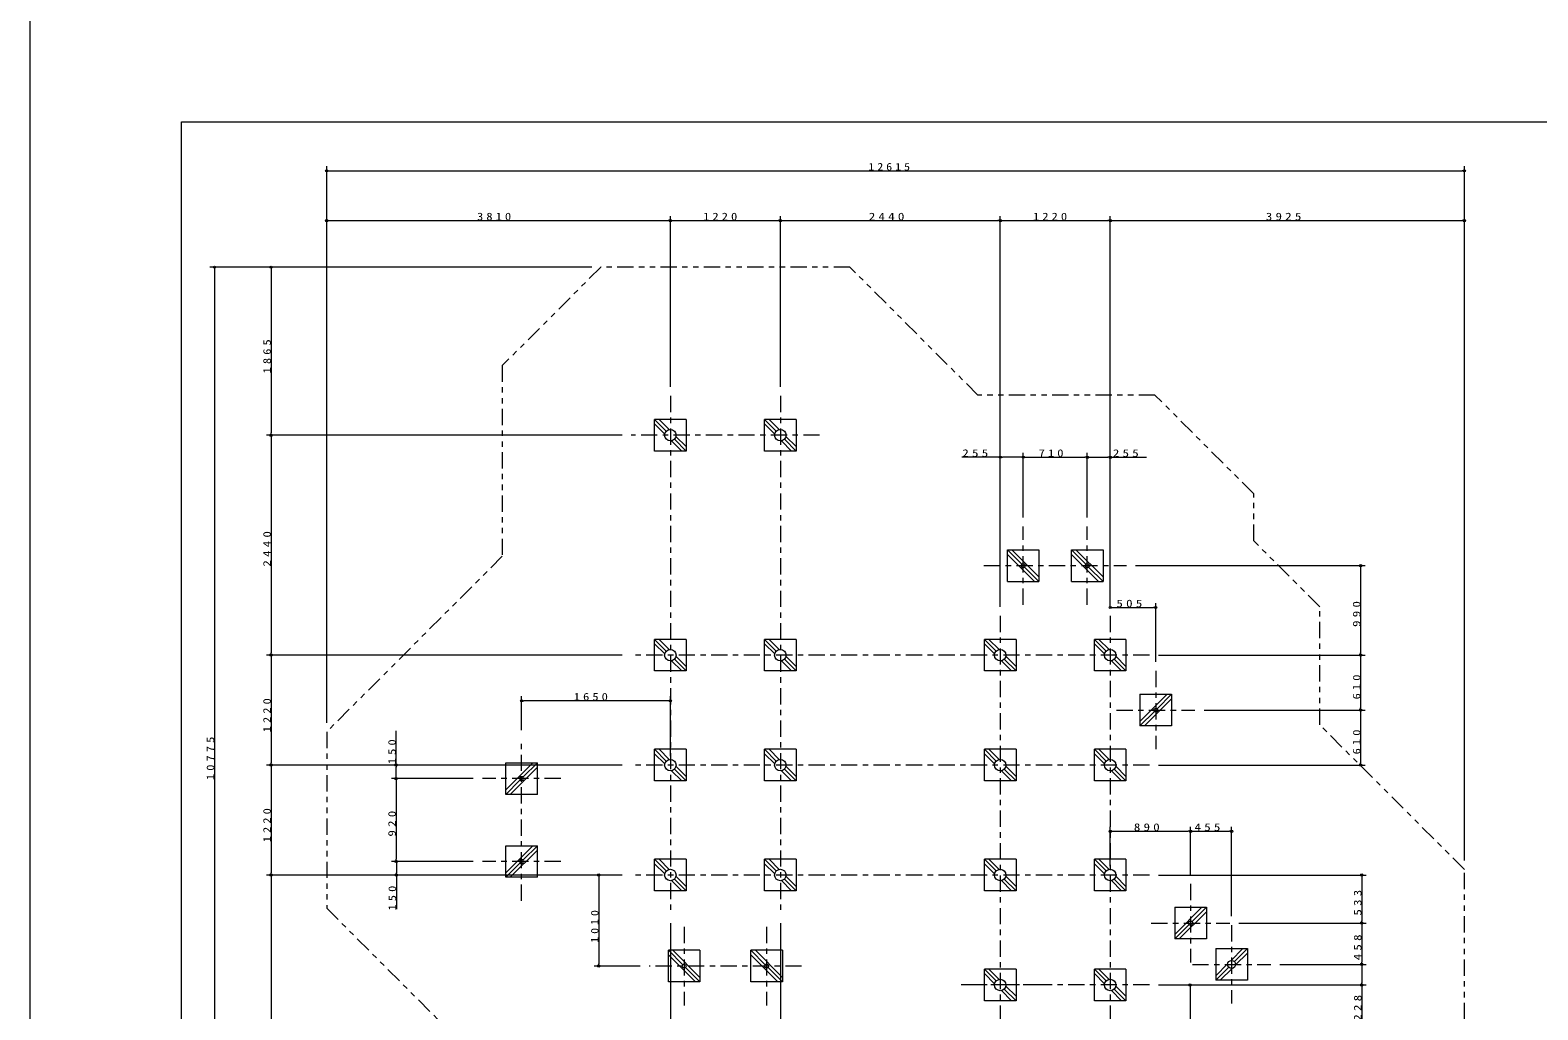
# Model space of a CAD drawing. Units: millimetres on the paper. Extents: x 0 to 420, y -594 to 297.
# Drawn here: x 0 to 278.7, y -486.1 to -305 of the extents above; entities that cross this region are included whole.
import ezdxf

# ---------------------------------------------------------------- set-up
doc = ezdxf.new("R2010")
doc.units = ezdxf.units.MM
doc.linetypes.add('USER2', pattern=[6, 3, -1, 1, -1])
doc.linetypes.add('USER3', pattern=[8, 3, -1, 1, -1, 1, -1])
for name, color, linetype, lineweight in [('0_2', 7, 'Continuous', 13), ('2D_DIMENSION', 7, 'Continuous', 13), ('2D_OUTLINE', 7, 'USER3', 13), ('FMT', 7, 'Continuous', 13), ('FOOTING', 7, 'Continuous', 13), ('FOOTING_C', 7, 'USER2', 13), ('FOOTING_H', 7, 'Continuous', 13)]:
    doc.layers.add(name, color=color, linetype=linetype, lineweight=lineweight)
doc.styles.add('ＭＳ ゴシック', font='')
doc.styles.get('ＭＳ ゴシック').set_extended_font_data('MS Gothic')

msp = doc.modelspace()

# ---------------------------------------------------------------- linework, layer by layer
at = {"layer": '0_2'}
msp.add_lwpolyline([(0, -297), (420, -297), (420, -594), (0, -594)], close=True, dxfattribs=at)
at = {"layer": '2D_DIMENSION'}
for p, q in [((54.809, -433.096), (54.809, -330.215)), ((54.809, -331.049), (55.226, -331.049)), ((55.226, -331.049), (264.688, -331.049)), ((265.105, -331.049), (264.688, -331.049)), ((265.105, -458.517), (265.105, -330.215)), ((54.809, -433.096), (54.809, -339.412)), ((118.339, -371.001), (118.339, -339.412)), ((118.339, -371.001), (118.339, -339.412)), ((138.663, -371.001), (138.663, -339.412)), ((138.663, -371.001), (138.663, -339.412)), ((179.311, -411.649), (179.311, -339.412)), ((179.311, -411.649), (179.311, -339.412)), ((199.635, -411.649), (199.635, -339.412)), ((199.635, -411.649), (199.635, -339.412)), ((265.105, -458.517), (265.105, -339.412)), ((54.809, -340.246), (55.226, -340.246)), ((55.226, -340.246), (117.922, -340.246)), ((118.339, -340.246), (117.922, -340.246)), ((118.339, -340.246), (118.756, -340.246)), ((118.756, -340.246), (138.246, -340.246)), ((138.663, -340.246), (138.246, -340.246)), ((138.663, -340.246), (139.08, -340.246)), ((139.08, -340.246), (178.894, -340.246)), ((179.311, -340.246), (178.894, -340.246)), ((179.311, -340.246), (179.728, -340.246)), ((179.728, -340.246), (199.218, -340.246)), ((199.635, -340.246), (199.218, -340.246)), ((199.635, -340.246), (200.052, -340.246)), ((200.052, -340.246), (264.688, -340.246)), ((265.105, -340.246), (264.688, -340.246)), ((103.804, -348.855), (33.236, -348.855)), ((34.069, -348.855), (34.069, -349.272)), ((34.069, -349.272), (34.069, -528.022)), ((103.804, -348.855), (43.697, -348.855)), ((44.531, -348.855), (44.531, -349.272)), ((44.531, -349.272), (44.531, -379.503)), ((109.42, -379.92), (43.697, -379.92)), ((109.42, -379.92), (43.697, -379.92)), ((44.531, -379.92), (44.531, -379.503)), ((44.531, -379.92), (44.531, -380.336)), ((44.531, -380.336), (44.531, -420.151)), ((179.311, -383.982), (172.227, -383.982)), ((179.311, -411.649), (179.311, -383.148)), ((179.311, -383.982), (179.728, -383.982)), ((183.138, -383.982), (179.728, -383.982)), ((183.555, -383.982), (183.138, -383.982)), ((183.555, -395.113), (183.555, -383.148)), ((183.555, -395.113), (183.555, -383.148)), ((183.555, -383.982), (183.972, -383.982)), ((183.972, -383.982), (194.974, -383.982)), ((195.391, -383.982), (194.974, -383.982)), ((195.391, -395.113), (195.391, -383.148)), ((195.391, -395.113), (195.391, -383.154)), ((195.391, -383.987), (195.808, -383.987)), ((195.808, -383.987), (199.218, -383.987)), ((199.635, -383.987), (199.218, -383.987)), ((199.635, -411.649), (199.635, -383.154)), ((199.635, -383.987), (206.315, -383.987)), ((204.309, -404.031), (246.753, -404.031)), ((245.92, -404.031), (245.92, -404.448)), ((245.92, -404.448), (245.92, -420.151)), ((199.635, -411.649), (199.635, -410.935)), ((199.635, -411.769), (200.052, -411.769)), ((200.052, -411.769), (207.637, -411.769)), ((208.053, -411.769), (207.637, -411.769)), ((208.053, -421.811), (208.053, -410.935)), ((109.42, -420.568), (43.697, -420.568)), ((109.42, -420.568), (43.697, -420.568)), ((44.531, -420.568), (44.531, -420.151)), ((44.531, -420.568), (44.531, -420.984)), ((208.553, -420.568), (246.753, -420.568)), ((208.553, -420.568), (246.753, -420.568)), ((245.92, -420.568), (245.92, -420.151)), ((245.92, -420.568), (245.92, -420.984)), ((44.531, -420.984), (44.531, -440.475)), ((245.92, -420.984), (245.92, -430.313)), ((90.833, -434.467), (90.833, -428.181)), ((90.833, -429.015), (91.25, -429.015)), ((117.922, -429.015), (91.25, -429.015)), ((118.339, -429.015), (117.922, -429.015)), ((118.339, -439.225), (118.339, -428.181)), ((216.972, -430.73), (246.753, -430.73)), ((216.972, -430.73), (246.753, -430.73)), ((245.92, -430.73), (245.92, -430.313)), ((245.92, -430.73), (245.92, -431.146)), ((245.92, -431.146), (245.92, -440.475)), ((67.639, -440.892), (67.639, -434.577)), ((109.42, -440.892), (43.697, -440.892)), ((109.42, -440.892), (43.697, -440.892)), ((44.531, -440.892), (44.531, -440.475)), ((44.531, -440.892), (44.531, -441.308)), ((44.531, -441.308), (44.531, -460.799)), ((109.42, -440.892), (66.805, -440.892)), ((67.639, -440.892), (67.639, -441.308)), ((67.639, -442.969), (67.639, -441.308)), ((67.639, -443.386), (67.639, -442.969)), ((208.553, -440.892), (246.753, -440.892)), ((245.92, -440.892), (245.92, -440.475)), ((81.915, -443.386), (66.805, -443.386)), ((81.915, -443.386), (66.805, -443.386)), ((67.639, -443.386), (67.639, -443.802)), ((67.639, -443.802), (67.639, -458.305)), ((199.635, -459.549), (199.635, -452.286)), ((199.635, -453.119), (200.052, -453.119)), ((200.052, -453.119), (214.071, -453.119)), ((214.488, -453.119), (214.071, -453.119)), ((214.488, -461.186), (214.488, -452.286)), ((214.488, -461.186), (214.488, -452.286)), ((214.488, -453.119), (214.905, -453.119)), ((214.905, -453.119), (221.656, -453.119)), ((222.073, -453.119), (221.656, -453.119)), ((222.073, -468.821), (222.073, -452.286)), ((81.915, -458.722), (66.805, -458.722)), ((81.915, -458.722), (66.854, -458.722)), ((67.639, -458.722), (67.639, -458.305)), ((67.688, -458.722), (67.688, -459.139)), ((67.688, -459.139), (67.688, -460.799)), ((109.42, -461.216), (43.697, -461.216)), ((109.42, -461.216), (43.697, -461.216)), ((44.531, -461.216), (44.531, -460.799)), ((44.531, -461.216), (44.531, -461.633)), ((44.531, -461.633), (44.531, -528.022)), ((109.42, -461.216), (66.854, -461.216)), ((67.688, -461.216), (67.688, -460.799)), ((67.688, -461.216), (67.688, -467.531)), ((109.42, -461.216), (104.27, -461.216)), ((105.104, -461.216), (105.104, -461.633)), ((105.104, -461.633), (105.104, -477.636)), ((208.553, -461.216), (246.957, -461.216)), ((246.124, -461.216), (246.124, -461.633)), ((246.124, -461.633), (246.124, -469.688)), ((118.339, -470.134), (118.339, -499.837)), ((138.663, -470.134), (138.663, -499.834)), ((223.406, -470.104), (246.957, -470.104)), ((223.406, -470.104), (246.957, -470.104)), ((246.124, -470.104), (246.124, -469.688)), ((246.124, -470.104), (246.124, -470.521)), ((246.124, -470.521), (246.124, -477.322)), ((112.731, -478.052), (104.27, -478.052)), ((105.104, -478.052), (105.104, -477.636)), ((230.991, -477.739), (246.97, -477.739)), ((230.991, -477.739), (246.957, -477.739)), ((246.124, -477.739), (246.124, -477.322)), ((246.136, -477.739), (246.136, -478.156)), ((246.136, -478.156), (246.136, -481.123)), ((208.553, -481.54), (215.24, -481.54)), ((208.553, -481.54), (246.97, -481.54)), ((214.407, -481.54), (214.407, -481.957)), ((214.407, -481.957), (214.407, -497.46)), ((246.136, -481.54), (246.136, -481.123)), ((246.136, -481.54), (246.136, -488.22))]:
    msp.add_line(p, q, dxfattribs=at)
for centre in [(54.809, -331.049), (265.105, -331.049), (54.809, -340.246), (118.339, -340.246), (118.339, -340.246), (138.663, -340.246), (138.663, -340.246), (179.311, -340.246), (179.311, -340.246), (199.635, -340.246), (199.635, -340.246), (265.105, -340.246), (34.069, -348.855), (44.531, -348.855), (44.531, -379.92), (44.531, -379.92), (179.311, -383.982), (183.555, -383.982), (183.555, -383.982), (195.391, -383.982), (195.391, -383.987), (199.635, -383.987), (245.92, -404.031), (199.635, -411.769), (208.053, -411.769), (44.531, -420.568), (44.531, -420.568), (245.92, -420.568), (245.92, -420.568), (90.833, -429.015), (118.339, -429.015), (245.92, -430.73), (245.92, -430.73), (44.531, -440.892), (44.531, -440.892), (67.639, -440.892), (245.92, -440.892), (67.639, -443.386), (67.639, -443.386), (199.635, -453.119), (214.488, -453.119), (214.488, -453.119), (222.073, -453.119), (67.639, -458.722), (67.688, -458.722), (44.531, -461.216), (44.531, -461.216), (67.688, -461.216), (105.104, -461.216), (246.124, -461.216), (246.124, -470.104), (246.124, -470.104), (105.104, -478.052), (246.124, -477.739), (246.136, -477.739), (214.407, -481.54), (246.136, -481.54)]:
    msp.add_circle(centre, 0.208, dxfattribs=at)
at = {"layer": '2D_OUTLINE'}
msp.add_lwpolyline([(265.105, -460.184), (238.358, -433.436), (238.358, -411.623), (226.154, -399.419), (226.154, -390.746), (207.91, -372.502), (175.177, -372.502), (151.53, -348.855), (105.471, -348.855), (87.274, -367.052), (87.274, -402.298), (54.809, -434.763), (54.809, -467.344), (77.204, -489.74), (88.466, -489.74), (108.035, -509.309), (151.856, -509.309), (170.985, -528.438), (207.974, -528.438), (215.376, -521.036), (239.899, -521.036), (265.105, -495.83)], close=True, dxfattribs=at)
at = {"layer": 'FMT'}
msp.add_lwpolyline([(28, -579), (28, -322), (403, -322), (403, -579)], close=True, dxfattribs=at)
at = {"layer": 'FOOTING'}
for p, q in [((115.422, -382.837), (115.422, -377.002)), ((121.256, -377.002), (115.422, -377.002)), ((121.256, -377.002), (121.256, -382.837)), ((135.746, -382.837), (135.746, -377.002)), ((141.58, -377.002), (135.746, -377.002)), ((141.58, -377.002), (141.58, -382.837)), ((121.256, -382.837), (115.422, -382.837)), ((141.58, -382.837), (135.746, -382.837)), ((180.638, -401.114), (186.472, -401.114)), ((180.638, -406.948), (180.638, -401.114)), ((186.472, -401.114), (186.472, -406.948)), ((192.474, -401.114), (198.308, -401.114)), ((192.474, -406.948), (192.474, -401.114)), ((198.308, -401.114), (198.308, -406.948)), ((180.638, -406.948), (186.472, -406.948)), ((192.474, -406.948), (198.308, -406.948)), ((115.422, -423.485), (115.422, -417.65)), ((121.256, -417.65), (115.422, -417.65)), ((121.256, -417.65), (121.256, -423.485)), ((135.746, -423.485), (135.746, -417.65)), ((141.58, -417.65), (135.746, -417.65)), ((141.58, -417.65), (141.58, -423.485)), ((176.394, -423.485), (176.394, -417.65)), ((182.228, -417.65), (176.394, -417.65)), ((182.228, -417.65), (182.228, -423.485)), ((196.718, -423.485), (196.718, -417.65)), ((202.552, -417.65), (196.718, -417.65)), ((202.552, -417.65), (202.552, -423.485)), ((121.256, -423.485), (115.422, -423.485)), ((141.58, -423.485), (135.746, -423.485)), ((182.228, -423.485), (176.394, -423.485)), ((202.552, -423.485), (196.718, -423.485)), ((205.136, -427.812), (210.971, -427.812)), ((205.136, -427.812), (205.136, -433.647)), ((210.971, -427.812), (210.971, -433.647)), ((210.971, -433.647), (205.136, -433.647)), ((115.422, -443.809), (115.422, -437.974)), ((121.256, -437.974), (115.422, -437.974)), ((121.256, -437.974), (121.256, -443.809)), ((135.746, -443.809), (135.746, -437.974)), ((141.58, -437.974), (135.746, -437.974)), ((141.58, -437.974), (141.58, -443.809)), ((176.394, -443.809), (176.394, -437.974)), ((182.228, -437.974), (176.394, -437.974)), ((182.228, -437.974), (182.228, -443.809)), ((196.718, -443.809), (196.718, -437.974)), ((202.552, -437.974), (196.718, -437.974)), ((202.552, -437.974), (202.552, -443.809)), ((87.916, -440.468), (93.751, -440.468)), ((87.916, -446.303), (87.916, -440.468)), ((93.751, -446.303), (93.751, -440.468)), ((121.256, -443.809), (115.422, -443.809)), ((141.58, -443.809), (135.746, -443.809)), ((182.228, -443.809), (176.394, -443.809)), ((202.552, -443.809), (196.718, -443.809)), ((93.751, -446.303), (87.916, -446.303)), ((87.916, -455.805), (93.751, -455.805)), ((87.916, -461.639), (87.916, -455.805)), ((93.751, -461.639), (93.751, -455.805)), ((115.422, -464.133), (115.422, -458.299)), ((121.256, -458.299), (115.422, -458.299)), ((121.256, -458.299), (121.256, -464.133)), ((135.746, -464.133), (135.746, -458.299)), ((141.58, -458.299), (135.746, -458.299)), ((141.58, -458.299), (141.58, -464.133)), ((176.394, -464.133), (176.394, -458.299)), ((182.228, -458.299), (176.394, -458.299)), ((182.228, -458.299), (182.228, -464.133)), ((196.718, -464.133), (196.718, -458.299)), ((202.552, -458.299), (196.718, -458.299)), ((202.552, -458.299), (202.552, -464.133)), ((93.751, -461.639), (87.916, -461.639)), ((121.256, -464.133), (115.422, -464.133)), ((141.58, -464.133), (135.746, -464.133)), ((182.228, -464.133), (176.394, -464.133)), ((202.552, -464.133), (196.718, -464.133)), ((211.571, -467.187), (217.405, -467.187)), ((211.571, -467.187), (211.571, -473.022)), ((217.405, -467.187), (217.405, -473.022)), ((217.405, -473.022), (211.571, -473.022)), ((117.964, -480.97), (117.964, -475.135)), ((123.798, -475.135), (117.964, -475.135)), ((123.798, -475.135), (123.798, -480.97)), ((133.217, -480.97), (133.217, -475.135)), ((139.051, -475.135), (133.217, -475.135)), ((139.051, -475.135), (139.051, -480.97)), ((219.156, -474.822), (224.99, -474.822)), ((219.156, -474.822), (219.156, -480.656)), ((224.99, -474.822), (224.99, -480.656)), ((176.394, -484.457), (176.394, -478.623)), ((182.228, -478.623), (176.394, -478.623)), ((182.228, -478.623), (182.228, -484.457)), ((196.718, -484.457), (196.718, -478.623)), ((202.552, -478.623), (196.718, -478.623)), ((202.552, -478.623), (202.552, -484.457)), ((123.798, -480.97), (117.964, -480.97)), ((139.051, -480.97), (133.217, -480.97)), ((224.99, -480.656), (219.156, -480.656)), ((182.228, -484.457), (176.394, -484.457)), ((202.552, -484.457), (196.718, -484.457))]:
    msp.add_line(p, q, dxfattribs=at)
for points in [[(91.15, -443.069), (90.517, -443.069), (90.517, -443.702), (91.15, -443.702)], [(91.15, -458.405), (90.517, -458.405), (90.517, -459.039), (91.15, -459.039)]]:
    msp.add_lwpolyline(points, close=True, dxfattribs=at)
for centre, radius in [((118.339, -379.92), 1.058), ((138.663, -379.92), 1.058), ((183.555, -404.031), 0.356), ((195.391, -404.031), 0.356), ((118.339, -420.568), 1.058), ((138.663, -420.568), 1.058), ((179.311, -420.568), 1.058), ((199.635, -420.568), 1.058), ((208.053, -430.73), 0.352), ((118.339, -440.892), 1.058), ((138.663, -440.892), 1.058), ((179.311, -440.892), 1.058), ((199.635, -440.892), 1.058), ((118.339, -461.216), 1.058), ((138.663, -461.216), 1.058), ((179.311, -461.216), 1.058), ((199.635, -461.216), 1.058), ((214.488, -470.104), 0.403), ((120.881, -478.052), 0.356), ((136.134, -478.052), 0.356), ((222.073, -477.739), 0.741), ((179.311, -481.54), 1.058), ((199.635, -481.54), 1.058)]:
    msp.add_circle(centre, radius, dxfattribs=at)
at = {"layer": 'FOOTING_C'}
for p, q in [((118.339, -372.668), (118.339, -468.467)), ((138.663, -372.668), (138.663, -468.467)), ((145.914, -379.92), (111.087, -379.92)), ((183.555, -411.282), (183.555, -396.78)), ((195.391, -411.282), (195.391, -396.78)), ((176.304, -404.031), (202.642, -404.031)), ((179.311, -413.316), (179.311, -488.791)), ((199.635, -413.316), (199.635, -488.791)), ((206.886, -420.568), (111.087, -420.568)), ((208.053, -423.478), (208.053, -437.981)), ((200.802, -430.73), (215.305, -430.73)), ((90.833, -465.973), (90.833, -436.134)), ((206.886, -440.892), (111.087, -440.892)), ((98.085, -443.386), (83.582, -443.386)), ((98.085, -458.722), (83.582, -458.722)), ((206.886, -461.216), (111.087, -461.216)), ((214.488, -462.853), (214.488, -477.356)), ((120.881, -470.801), (120.881, -485.304)), ((136.134, -470.801), (136.134, -485.304)), ((207.236, -470.104), (221.739, -470.104)), ((222.073, -470.488), (222.073, -484.991)), ((142.604, -478.052), (114.398, -478.052)), ((214.821, -477.739), (229.324, -477.739)), ((206.886, -481.54), (172.06, -481.54)), ((186.562, -481.54), (172.06, -481.54))]:
    msp.add_line(p, q, dxfattribs=at)
at = {"layer": 'FOOTING_H'}
for p, q in [((115.422, -377.002), (117.59, -379.171)), ((115.422, -377.827), (117.302, -379.708)), ((116.247, -377.002), (118.127, -378.882)), ((135.746, -377.002), (137.914, -379.171)), ((135.746, -377.827), (137.626, -379.708)), ((136.571, -377.002), (138.451, -378.882)), ((118.551, -380.957), (120.431, -382.837)), ((119.087, -380.668), (121.256, -382.837)), ((119.376, -380.131), (121.256, -382.012)), ((138.875, -380.957), (140.755, -382.837)), ((139.411, -380.668), (141.58, -382.837)), ((139.7, -380.131), (141.58, -382.012)), ((183.306, -403.782), (180.638, -401.114)), ((186.472, -406.123), (181.463, -401.114)), ((195.142, -403.782), (192.474, -401.114)), ((198.308, -406.123), (193.299, -401.114)), ((185.647, -406.948), (180.638, -401.939)), ((197.483, -406.948), (192.474, -401.939)), ((186.472, -406.948), (183.804, -404.28)), ((198.308, -406.948), (195.64, -404.28)), ((115.422, -417.65), (117.59, -419.819)), ((116.247, -417.65), (118.127, -419.531)), ((135.746, -417.65), (137.914, -419.819)), ((136.571, -417.65), (138.451, -419.531)), ((176.394, -417.65), (178.562, -419.819)), ((177.219, -417.65), (179.099, -419.531)), ((196.718, -417.65), (198.886, -419.819)), ((197.543, -417.65), (199.423, -419.531)), ((115.422, -418.476), (117.302, -420.356)), ((119.376, -420.78), (121.256, -422.66)), ((135.746, -418.476), (137.626, -420.356)), ((139.7, -420.78), (141.58, -422.66)), ((176.394, -418.476), (178.274, -420.356)), ((180.348, -420.78), (182.228, -422.66)), ((196.718, -418.476), (198.598, -420.356)), ((200.672, -420.78), (202.552, -422.66)), ((118.551, -421.605), (120.431, -423.485)), ((119.087, -421.316), (121.256, -423.485)), ((138.875, -421.605), (140.755, -423.485)), ((139.411, -421.316), (141.58, -423.485)), ((179.523, -421.605), (181.403, -423.485)), ((180.059, -421.316), (182.228, -423.485)), ((199.847, -421.605), (201.727, -423.485)), ((200.384, -421.316), (202.552, -423.485)), ((205.136, -432.822), (210.145, -427.812)), ((205.961, -433.647), (210.971, -428.638)), ((208.302, -430.481), (210.971, -427.812)), ((205.136, -433.647), (207.805, -430.978)), ((115.422, -437.974), (117.59, -440.143)), ((115.422, -438.8), (117.302, -440.68)), ((116.247, -437.974), (118.127, -439.855)), ((135.746, -437.974), (137.914, -440.143)), ((135.746, -438.8), (137.626, -440.68)), ((136.571, -437.974), (138.451, -439.855)), ((176.394, -437.974), (178.562, -440.143)), ((176.394, -438.8), (178.274, -440.68)), ((177.219, -437.974), (179.099, -439.855)), ((196.718, -437.974), (198.886, -440.143)), ((196.718, -438.8), (198.598, -440.68)), ((197.543, -437.974), (199.423, -439.855)), ((92.925, -440.468), (87.916, -445.478)), ((93.751, -441.293), (88.741, -446.303)), ((93.751, -440.468), (91.15, -443.069)), ((118.551, -441.929), (120.431, -443.809)), ((119.087, -441.64), (121.256, -443.809)), ((119.376, -441.104), (121.256, -442.984)), ((138.875, -441.929), (140.755, -443.809)), ((139.411, -441.64), (141.58, -443.809)), ((139.7, -441.104), (141.58, -442.984)), ((179.523, -441.929), (181.403, -443.809)), ((180.059, -441.64), (182.228, -443.809)), ((180.348, -441.104), (182.228, -442.984)), ((199.847, -441.929), (201.727, -443.809)), ((200.384, -441.64), (202.552, -443.809)), ((200.672, -441.104), (202.552, -442.984)), ((90.517, -443.702), (87.916, -446.303)), ((92.925, -455.805), (87.916, -460.814)), ((93.751, -456.63), (88.741, -461.639)), ((93.751, -455.805), (91.15, -458.405)), ((90.517, -459.039), (87.916, -461.639)), ((115.422, -458.299), (117.59, -460.467)), ((115.422, -459.124), (117.302, -461.004)), ((116.247, -458.299), (118.127, -460.179)), ((135.746, -458.299), (137.914, -460.467)), ((135.746, -459.124), (137.626, -461.004)), ((136.571, -458.299), (138.451, -460.179)), ((176.394, -458.299), (178.562, -460.467)), ((176.394, -459.124), (178.274, -461.004)), ((177.219, -458.299), (179.099, -460.179)), ((196.718, -458.299), (198.886, -460.467)), ((196.718, -459.124), (198.598, -461.004)), ((197.543, -458.299), (199.423, -460.179)), ((118.551, -462.253), (120.431, -464.133)), ((119.087, -461.964), (121.256, -464.133)), ((119.376, -461.428), (121.256, -463.308)), ((138.875, -462.253), (140.755, -464.133)), ((139.411, -461.964), (141.58, -464.133)), ((139.7, -461.428), (141.58, -463.308)), ((179.523, -462.253), (181.403, -464.133)), ((180.059, -461.964), (182.228, -464.133)), ((180.348, -461.428), (182.228, -463.308)), ((199.847, -462.253), (201.727, -464.133)), ((200.384, -461.964), (202.552, -464.133)), ((200.672, -461.428), (202.552, -463.308)), ((216.58, -467.187), (211.571, -472.196)), ((217.405, -468.012), (212.396, -473.022)), ((217.405, -467.187), (214.773, -469.82)), ((214.203, -470.389), (211.571, -473.022)), ((117.964, -475.135), (120.632, -477.804)), ((117.964, -475.96), (122.973, -480.97)), ((118.789, -475.135), (123.798, -480.145)), ((133.217, -475.135), (135.885, -477.804)), ((133.217, -475.96), (138.226, -480.97)), ((134.042, -475.135), (139.051, -480.145)), ((221.983, -477.004), (224.165, -474.822)), ((222.597, -477.215), (224.99, -474.822)), ((222.808, -477.829), (224.99, -475.647)), ((121.13, -478.301), (123.798, -480.97)), ((136.383, -478.301), (139.051, -480.97)), ((176.394, -478.623), (178.562, -480.791)), ((177.219, -478.623), (179.099, -480.503)), ((196.718, -478.623), (198.886, -480.791)), ((197.543, -478.623), (199.423, -480.503)), ((219.156, -479.831), (221.337, -477.65)), ((219.156, -480.656), (221.549, -478.263)), ((219.981, -480.656), (222.162, -478.475)), ((176.394, -479.448), (178.274, -481.328)), ((180.348, -481.752), (182.228, -483.632)), ((196.718, -479.448), (198.598, -481.328)), ((200.672, -481.752), (202.552, -483.632)), ((179.523, -482.577), (181.403, -484.457)), ((180.059, -482.288), (182.228, -484.457)), ((199.847, -482.577), (201.727, -484.457)), ((200.384, -482.288), (202.552, -484.457))]:
    msp.add_line(p, q, dxfattribs=at)

# ---------------------------------------------------------------- texts
at = {"layer": '2D_DIMENSION', "char_height": 1.405, "attachment_point": 7, "style": 'ＭＳ ゴシック'}
for s, insert in [('\\T1.5;\\W1.15;12615', (154.936, -331.021)), ('\\T1.5;\\W1.2;3810', (82.603, -340.218)), ('\\T1.5;\\W1.2;1220', (124.393, -340.218)), ('\\T1.5;\\W1.25;2440', (155.016, -340.218)), ('\\T1.5;\\W1.2;1220', (185.365, -340.218)), ('\\T1.5;\\W1.25;3925', (228.399, -340.218)), ('\\T1.5;\\W1.25;255', (172.3, -383.954)), ('\\T1.5;\\W1.2;710', (186.415, -383.954)), ('\\T1.5;\\W1.25;255', (200.125, -383.959)), ('\\T1.5;\\W1.25;505', (200.786, -411.741)), ('\\T1.5;\\W1.2;1650', (100.478, -428.987)), ('\\T1.5;\\W1.25;890', (204.003, -453.092)), ('\\T1.5;\\W1.25;455', (215.222, -453.092))]:
    msp.add_mtext(s, dxfattribs=dict(at, insert=insert))
at = {"layer": '2D_DIMENSION', "char_height": 1.405, "attachment_point": 7, "rotation": 90, "style": 'ＭＳ ゴシック'}
for s, insert in [('\\T1.5;\\W1.2;1865', (44.503, -368.495)), ('\\T1.5;\\W1.25;2440', (44.503, -404.215)), ('\\T1.5;\\W1.25;990', (245.892, -415.357)), ('\\T1.5;\\W1.2;610', (245.892, -428.752)), ('\\T1.5;\\W1.2;1220', (44.503, -434.838)), ('\\T1.5;\\W1.2;610', (245.892, -438.915)), ('\\T1.5;\\W1.2;10775', (34.042, -443.668)), ('\\T1.5;\\W1.2;150', (67.611, -440.721)), ('\\T1.5;\\W1.2;1220', (44.503, -455.162)), ('\\T1.5;\\W1.25;920', (67.611, -454.112)), ('\\T1.5;\\W1.2;150', (67.66, -467.777)), ('\\T1.5;\\W1.25;533', (246.096, -468.718)), ('\\T1.5;\\W1.15;1010', (105.076, -473.742)), ('\\T1.5;\\W1.25;458', (246.096, -476.98)), ('\\T1.5;\\W1.25;228', (246.109, -488.146))]:
    msp.add_mtext(s, dxfattribs=dict(at, insert=insert))

doc.saveas('drawing.dxf')
